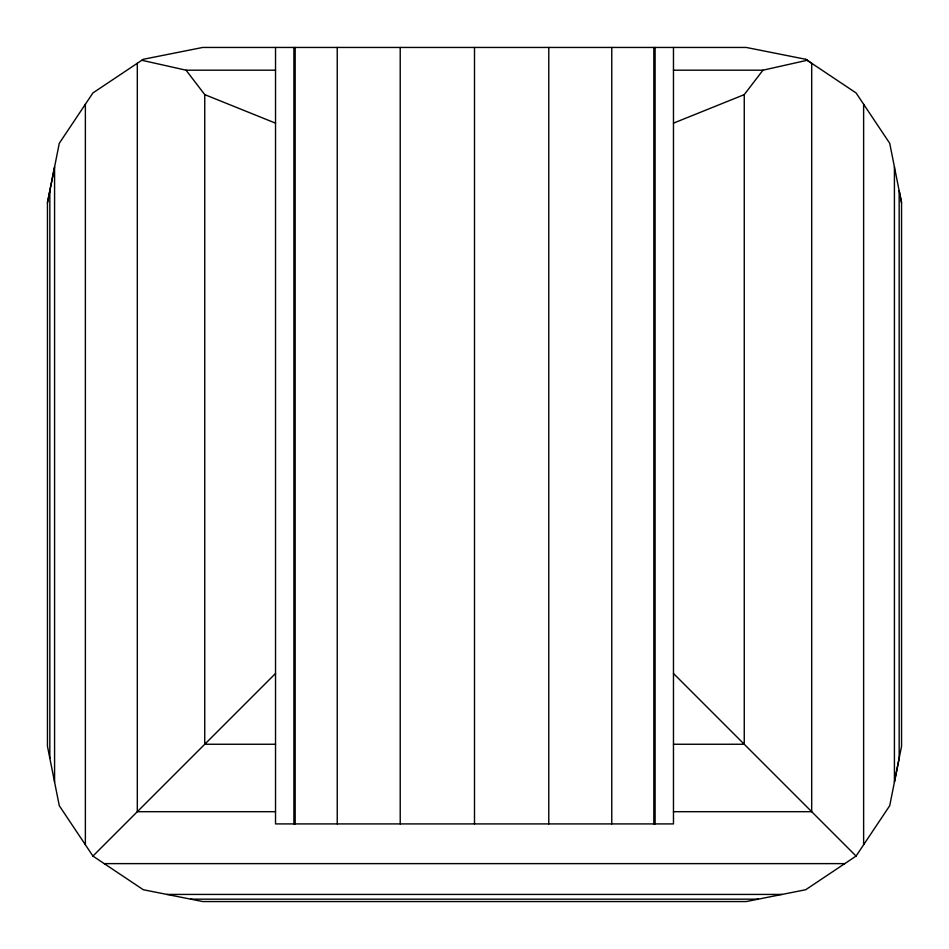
<?xml version="1.0" encoding="UTF-8"?>
<svg xmlns="http://www.w3.org/2000/svg" width="949" height="949" viewBox="0 0 949 949"><rect width="100%" height="100%" fill="white"/><g stroke="black" fill="none" stroke-linecap="round" stroke-linejoin="round"><path stroke-width="1.42" d="M894.421 166.905L894.421 782.095L899.166 758.275L899.166 190.725L901.55 202.742L901.55 746.258L889.723 805.689L856.069 856.069L805.689 889.735L746.258 901.55L202.742 901.55L143.311 889.735L92.931 856.069L59.277 805.689L47.45 746.258L47.45 202.742L59.277 143.311L92.931 92.931L143.311 59.277L202.742 47.45L746.258 47.45L805.689 59.277L811.692 63.275L811.692 811.692L673.47 811.692M47.45 202.742L54.579 166.905L54.579 782.095M673.47 123.145L744.253 94.627L762.949 70.19L807.184 60.273M92.931 856.069L275.53 673.47M141.816 60.273L186.051 70.19L275.53 70.19M673.47 70.19L762.949 70.19M275.53 744.253L204.747 744.253L204.747 94.627L186.051 70.19M673.47 744.253L744.253 744.253L744.253 94.627M275.53 811.692L137.308 811.692L137.308 63.275M104.236 863.626L844.764 863.626M166.905 894.421L782.095 894.421M190.725 899.166L758.275 899.166M204.747 94.627L275.53 123.145M805.689 59.277L856.069 92.931L889.723 143.311L901.55 202.742M673.47 673.47L856.069 856.069M863.626 104.236L863.626 844.764M673.47 47.45L673.47 823.91L275.53 823.91L275.53 47.45M655.095 47.45L655.095 823.91M653.837 47.45L653.837 823.91M611.761 47.45L611.761 823.91M548.783 47.45L548.783 823.91M474.5 47.45L474.5 823.91M400.217 47.45L400.217 823.91M337.239 47.45L337.239 823.91M295.163 47.45L295.163 823.91M293.905 47.45L293.905 823.91M85.374 104.236L85.374 844.764M49.834 190.725L49.834 758.275"/></g></svg>
